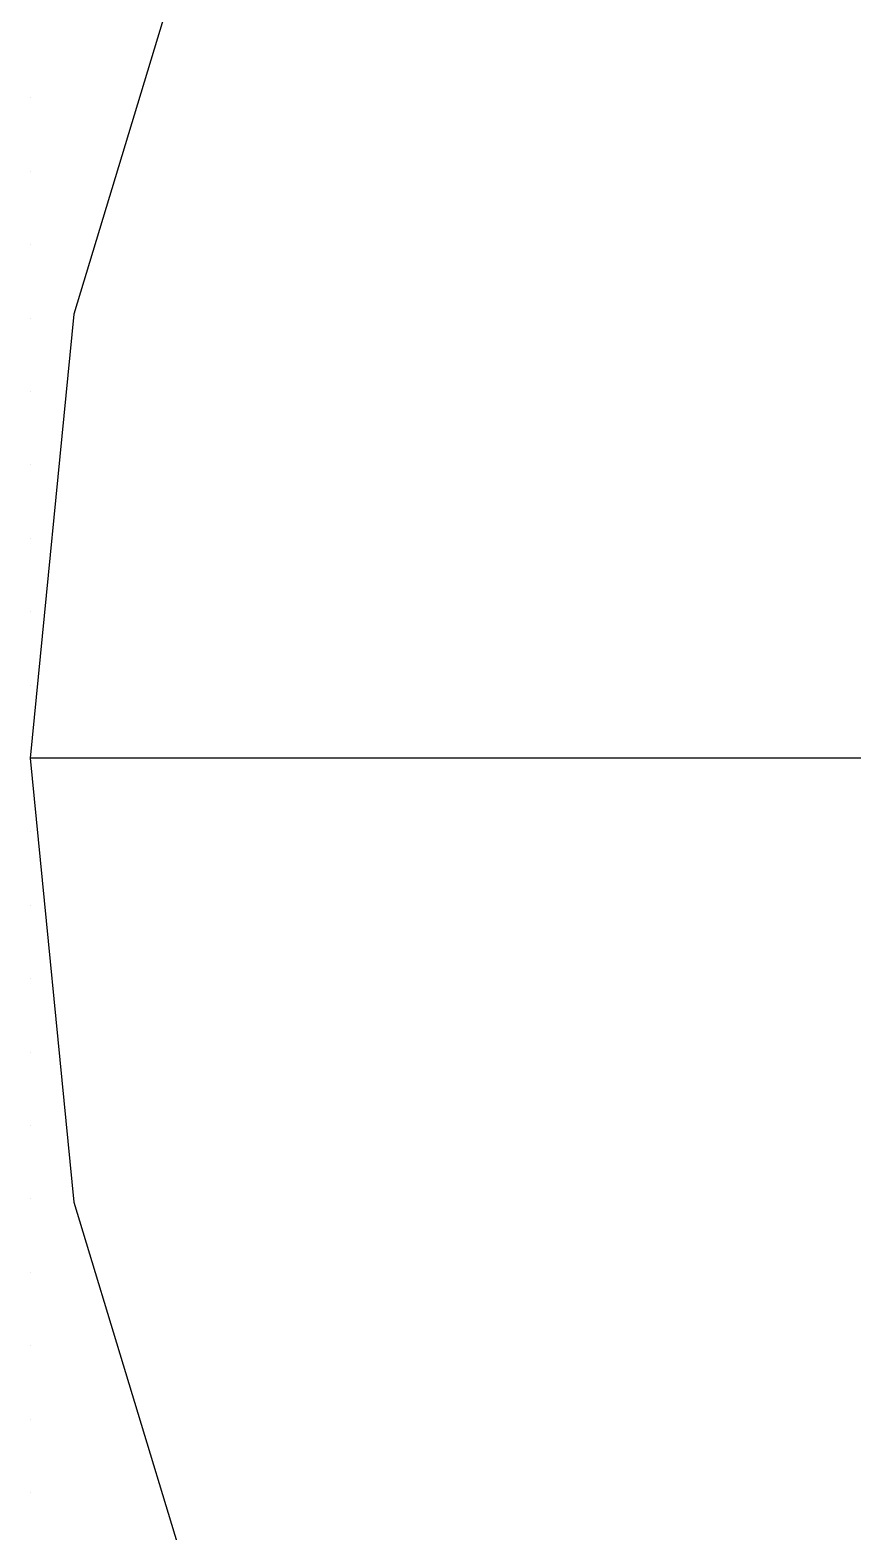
# Model space of a CAD drawing. Header units: metres. Extents: x -61500 to 61500, y -31500 to 31500.
# Drawn here: x -61500 to -50000, y -10711 to 10078 of the extents above; entities that cross this region are included whole.
import ezdxf

# ---------------------------------------------------------------- set-up
doc = ezdxf.new("R2010")
doc.units = ezdxf.units.M
doc.layers.add('BEAMS_T1', color=1, linetype='Continuous')
doc.layers.add('COLUMNS_T1', color=5, linetype='Continuous')

msp = doc.modelspace()

# ---------------------------------------------------------------- linework, layer by layer
at = {"layer": 'BEAMS_T1'}
for p, q in [((-59102, 12055, 18955), (-60895, 6145, 18955)), ((-59102, 12055, 37909), (-60895, 6145, 37909)), ((-59102, 12055, 56864), (-60895, 6145, 56864)), ((-59102, 12055, 75818), (-60895, 6145, 75818)), ((-59102, 12055, 94773), (-60895, 6145, 94773)), ((-59102, 12055, 113727), (-60895, 6145, 113727)), ((-59102, 12055, 132682), (-60895, 6145, 132682)), ((-59102, 12055, 151636), (-60895, 6145, 151636)), ((-59102, 12055, 170591), (-60895, 6145, 170591)), ((-59102, 12055, 189545), (-60895, 6145, 189545)), ((-59102, 12055, 208500), (-60895, 6145, 208500)), ((-59102, 12055, 227455), (-60895, 6145, 227455)), ((-59102, 12055, 246409), (-60895, 6145, 246409)), ((-59102, 12055, 265364), (-60895, 6145, 265364)), ((-59102, 12055, 284318), (-60895, 6145, 284318)), ((-59102, 12055, 303273), (-60895, 6145, 303273)), ((-59102, 12055, 322227), (-60895, 6145, 322227)), ((-59102, 12055, 341182), (-60895, 6145, 341182)), ((-59102, 12055, 360136), (-60895, 6145, 360136)), ((-59102, 12055, 379091), (-60895, 6145, 379091)), ((-59102, 12055, 398045), (-60895, 6145, 398045)), ((-60895, 6145, 18955), (-61500, 0, 18955)), ((-60895, 6145, 37909), (-61500, 0, 37909)), ((-60895, 6145, 56864), (-61500, 0, 56864)), ((-60895, 6145, 75818), (-61500, 0, 75818)), ((-60895, 6145, 94773), (-61500, 0, 94773)), ((-60895, 6145, 113727), (-61500, 0, 113727)), ((-60895, 6145, 132682), (-61500, 0, 132682)), ((-60895, 6145, 151636), (-61500, 0, 151636)), ((-60895, 6145, 170591), (-61500, 0, 170591)), ((-60895, 6145, 189545), (-61500, 0, 189545)), ((-60895, 6145, 208500), (-61500, 0, 208500)), ((-60895, 6145, 227455), (-61500, 0, 227455)), ((-60895, 6145, 246409), (-61500, 0, 246409)), ((-60895, 6145, 265364), (-61500, 0, 265364)), ((-60895, 6145, 284318), (-61500, 0, 284318)), ((-60895, 6145, 303273), (-61500, 0, 303273)), ((-60895, 6145, 322227), (-61500, 0, 322227)), ((-60895, 6145, 341182), (-61500, 0, 341182)), ((-60895, 6145, 360136), (-61500, 0, 360136)), ((-60895, 6145, 379091), (-61500, 0, 379091)), ((-60895, 6145, 398045), (-61500, 0, 398045)), ((-50000, 0, 18955), (-61500, 0, 18955)), ((-61500, 0, 18955), (-60895, -6145, 18955)), ((-50000, 0, 37909), (-61500, 0, 37909)), ((-61500, 0, 37909), (-60895, -6145, 37909)), ((-50000, 0, 56864), (-61500, 0, 56864)), ((-61500, 0, 56864), (-60895, -6145, 56864)), ((-50000, 0, 75818), (-61500, 0, 75818)), ((-61500, 0, 75818), (-60895, -6145, 75818)), ((-50000, 0, 94773), (-61500, 0, 94773)), ((-61500, 0, 94773), (-60895, -6145, 94773)), ((-50000, 0, 113727), (-61500, 0, 113727)), ((-61500, 0, 113727), (-60895, -6145, 113727)), ((-50000, 0, 132682), (-61500, 0, 132682)), ((-61500, 0, 132682), (-60895, -6145, 132682)), ((-50000, 0, 151636), (-61500, 0, 151636)), ((-61500, 0, 151636), (-60895, -6145, 151636)), ((-50000, 0, 170591), (-61500, 0, 170591)), ((-61500, 0, 170591), (-60895, -6145, 170591)), ((-50000, 0, 189545), (-61500, 0, 189545)), ((-61500, 0, 189545), (-60895, -6145, 189545)), ((-50000, 0, 208500), (-61500, 0, 208500)), ((-61500, 0, 208500), (-60895, -6145, 208500)), ((-50000, 0, 227455), (-61500, 0, 227455)), ((-61500, 0, 227455), (-60895, -6145, 227455)), ((-50000, 0, 246409), (-61500, 0, 246409)), ((-61500, 0, 246409), (-60895, -6145, 246409)), ((-50000, 0, 265364), (-61500, 0, 265364)), ((-61500, 0, 265364), (-60895, -6145, 265364)), ((-50000, 0, 284318), (-61500, 0, 284318)), ((-61500, 0, 284318), (-60895, -6145, 284318)), ((-50000, 0, 303273), (-61500, 0, 303273)), ((-61500, 0, 303273), (-60895, -6145, 303273)), ((-50000, 0, 322227), (-61500, 0, 322227)), ((-61500, 0, 322227), (-60895, -6145, 322227)), ((-50000, 0, 341182), (-61500, 0, 341182)), ((-61500, 0, 341182), (-60895, -6145, 341182)), ((-50000, 0, 360136), (-61500, 0, 360136)), ((-61500, 0, 360136), (-60895, -6145, 360136)), ((-50000, 0, 379091), (-61500, 0, 379091)), ((-61500, 0, 379091), (-60895, -6145, 379091)), ((-50000, 0, 398045), (-61500, 0, 398045)), ((-61500, 0, 398045), (-60895, -6145, 398045)), ((-60895, -6145, 18955), (-59102, -12055, 18955)), ((-60895, -6145, 37909), (-59102, -12055, 37909)), ((-60895, -6145, 56864), (-59102, -12055, 56864)), ((-60895, -6145, 75818), (-59102, -12055, 75818)), ((-60895, -6145, 94773), (-59102, -12055, 94773)), ((-60895, -6145, 113727), (-59102, -12055, 113727)), ((-60895, -6145, 132682), (-59102, -12055, 132682)), ((-60895, -6145, 151636), (-59102, -12055, 151636)), ((-60895, -6145, 170591), (-59102, -12055, 170591)), ((-60895, -6145, 189545), (-59102, -12055, 189545)), ((-60895, -6145, 208500), (-59102, -12055, 208500)), ((-60895, -6145, 227455), (-59102, -12055, 227455)), ((-60895, -6145, 246409), (-59102, -12055, 246409)), ((-60895, -6145, 265364), (-59102, -12055, 265364)), ((-60895, -6145, 284318), (-59102, -12055, 284318)), ((-60895, -6145, 303273), (-59102, -12055, 303273)), ((-60895, -6145, 322227), (-59102, -12055, 322227)), ((-60895, -6145, 341182), (-59102, -12055, 341182)), ((-60895, -6145, 360136), (-59102, -12055, 360136)), ((-60895, -6145, 379091), (-59102, -12055, 379091)), ((-60895, -6145, 398045), (-59102, -12055, 398045))]:
    msp.add_line(p, q, dxfattribs=at)
at = {"layer": 'COLUMNS_T1'}
for p, q in [((-61500, 9140), (-61500, 9140, 11373)), ((-61500, 9140, 11373), (-61500, 9140, 22745)), ((-61500, 9140, 22745), (-61500, 9140, 34118)), ((-61500, 9140, 34118), (-61500, 9140, 45491)), ((-61500, 9140, 45491), (-61500, 9140, 56864)), ((-61500, 9140, 56864), (-61500, 9140, 68236)), ((-61500, 9140, 68236), (-61500, 9140, 79609)), ((-61500, 9140, 79609), (-61500, 9140, 90982)), ((-61500, 9140, 90982), (-61500, 9140, 102355)), ((-61500, 9140, 102355), (-61500, 9140, 113727)), ((-61500, 9140, 113727), (-61500, 9140, 125100)), ((-61500, 9140, 125100), (-61500, 9140, 136473)), ((-61500, 9140, 136473), (-61500, 9140, 147845)), ((-61500, 9140, 147845), (-61500, 9140, 159218)), ((-61500, 9140, 159218), (-61500, 9140, 170591)), ((-61500, 9140, 170591), (-61500, 9140, 181964)), ((-61500, 9140, 181964), (-61500, 9140, 193336)), ((-61500, 9140, 193336), (-61500, 9140, 204709)), ((-61500, 9140, 204709), (-61500, 9140, 216082)), ((-61500, 9140, 216082), (-61500, 9140, 227455)), ((-61500, 9140, 227455), (-61500, 9140, 238827)), ((-61500, 9140, 238827), (-61500, 9140, 250200)), ((-61500, 9140, 250200), (-61500, 9140, 261573)), ((-61500, 9140, 261573), (-61500, 9140, 272945)), ((-61500, 9140, 272945), (-61500, 9140, 284318)), ((-61500, 9140, 284318), (-61500, 9140, 295691)), ((-61500, 9140, 295691), (-61500, 9140, 307064)), ((-61500, 9140, 307064), (-61500, 9140, 318436)), ((-61500, 9140, 318436), (-61500, 9140, 329809)), ((-61500, 9140, 329809), (-61500, 9140, 341182)), ((-61500, 9140, 341182), (-61500, 9140, 352555)), ((-61500, 9140, 352555), (-61500, 9140, 363927)), ((-61500, 9140, 363927), (-61500, 9140, 375300)), ((-61500, 9140, 375300), (-61500, 9140, 386673)), ((-61500, 9140, 386673), (-61500, 9140, 398045)), ((-61500, 9140, 398045), (-61500, 9140, 409418)), ((-61500, 8124), (-61500, 8124, 11373)), ((-61500, 8124, 11373), (-61500, 8124, 22745)), ((-61500, 8124, 22745), (-61500, 8124, 34118)), ((-61500, 8124, 34118), (-61500, 8124, 45491)), ((-61500, 8124, 45491), (-61500, 8124, 56864)), ((-61500, 8124, 56864), (-61500, 8124, 68236)), ((-61500, 8124, 68236), (-61500, 8124, 79609)), ((-61500, 8124, 79609), (-61500, 8124, 90982)), ((-61500, 8124, 90982), (-61500, 8124, 102355)), ((-61500, 8124, 102355), (-61500, 8124, 113727)), ((-61500, 8124, 113727), (-61500, 8124, 125100)), ((-61500, 8124, 125100), (-61500, 8124, 136473)), ((-61500, 8124, 136473), (-61500, 8124, 147845)), ((-61500, 8124, 147845), (-61500, 8124, 159218)), ((-61500, 8124, 159218), (-61500, 8124, 170591)), ((-61500, 8124, 170591), (-61500, 8124, 181964)), ((-61500, 8124, 181964), (-61500, 8124, 193336)), ((-61500, 8124, 193336), (-61500, 8124, 204709)), ((-61500, 8124, 204709), (-61500, 8124, 216082)), ((-61500, 8124, 216082), (-61500, 8124, 227455)), ((-61500, 8124, 227455), (-61500, 8124, 238827)), ((-61500, 8124, 238827), (-61500, 8124, 250200)), ((-61500, 8124, 250200), (-61500, 8124, 261573)), ((-61500, 8124, 261573), (-61500, 8124, 272945)), ((-61500, 8124, 272945), (-61500, 8124, 284318)), ((-61500, 8124, 284318), (-61500, 8124, 295691)), ((-61500, 8124, 295691), (-61500, 8124, 307064)), ((-61500, 8124, 307064), (-61500, 8124, 318436)), ((-61500, 8124, 318436), (-61500, 8124, 329809)), ((-61500, 8124, 329809), (-61500, 8124, 341182)), ((-61500, 8124, 341182), (-61500, 8124, 352555)), ((-61500, 8124, 352555), (-61500, 8124, 363927)), ((-61500, 8124, 363927), (-61500, 8124, 375300)), ((-61500, 8124, 375300), (-61500, 8124, 386673)), ((-61500, 8124, 386673), (-61500, 8124, 398045)), ((-61500, 8124, 398045), (-61500, 8124, 409418)), ((-61500, 7108), (-61500, 7108, 11373)), ((-61500, 7108, 11373), (-61500, 7108, 22745)), ((-61500, 7108, 22745), (-61500, 7108, 34118)), ((-61500, 7108, 34118), (-61500, 7108, 45491)), ((-61500, 7108, 45491), (-61500, 7108, 56864)), ((-61500, 7108, 56864), (-61500, 7108, 68236)), ((-61500, 7108, 68236), (-61500, 7108, 79609)), ((-61500, 7108, 79609), (-61500, 7108, 90982)), ((-61500, 7108, 90982), (-61500, 7108, 102355)), ((-61500, 7108, 102355), (-61500, 7108, 113727)), ((-61500, 7108, 113727), (-61500, 7108, 125100)), ((-61500, 7108, 125100), (-61500, 7108, 136473)), ((-61500, 7108, 136473), (-61500, 7108, 147845)), ((-61500, 7108, 147845), (-61500, 7108, 159218)), ((-61500, 7108, 159218), (-61500, 7108, 170591)), ((-61500, 7108, 170591), (-61500, 7108, 181964)), ((-61500, 7108, 181964), (-61500, 7108, 193336)), ((-61500, 7108, 193336), (-61500, 7108, 204709)), ((-61500, 7108, 204709), (-61500, 7108, 216082)), ((-61500, 7108, 216082), (-61500, 7108, 227455)), ((-61500, 7108, 227455), (-61500, 7108, 238827)), ((-61500, 7108, 238827), (-61500, 7108, 250200)), ((-61500, 7108, 250200), (-61500, 7108, 261573)), ((-61500, 7108, 261573), (-61500, 7108, 272945)), ((-61500, 7108, 272945), (-61500, 7108, 284318)), ((-61500, 7108, 284318), (-61500, 7108, 295691)), ((-61500, 7108, 295691), (-61500, 7108, 307064)), ((-61500, 7108, 307064), (-61500, 7108, 318436)), ((-61500, 7108, 318436), (-61500, 7108, 329809)), ((-61500, 7108, 329809), (-61500, 7108, 341182)), ((-61500, 7108, 341182), (-61500, 7108, 352555)), ((-61500, 7108, 352555), (-61500, 7108, 363927)), ((-61500, 7108, 363927), (-61500, 7108, 375300)), ((-61500, 7108, 375300), (-61500, 7108, 386673)), ((-61500, 7108, 386673), (-61500, 7108, 398045)), ((-61500, 7108, 398045), (-61500, 7108, 409418)), ((-61500, 6092), (-61500, 6092, 11373)), ((-61500, 6092, 11373), (-61500, 6092, 22745)), ((-61500, 6092, 22745), (-61500, 6092, 34118)), ((-61500, 6092, 34118), (-61500, 6092, 45491)), ((-61500, 6092, 45491), (-61500, 6092, 56864)), ((-61500, 6092, 56864), (-61500, 6092, 68236)), ((-61500, 6092, 68236), (-61500, 6092, 79609)), ((-61500, 6092, 79609), (-61500, 6092, 90982)), ((-61500, 6092, 90982), (-61500, 6092, 102355)), ((-61500, 6092, 102355), (-61500, 6092, 113727)), ((-61500, 6092, 113727), (-61500, 6092, 125100)), ((-61500, 6092, 125100), (-61500, 6092, 136473)), ((-61500, 6092, 136473), (-61500, 6092, 147845)), ((-61500, 6092, 147845), (-61500, 6092, 159218)), ((-61500, 6092, 159218), (-61500, 6092, 170591)), ((-61500, 6092, 170591), (-61500, 6092, 181964)), ((-61500, 6092, 181964), (-61500, 6092, 193336)), ((-61500, 6092, 193336), (-61500, 6092, 204709)), ((-61500, 6092, 204709), (-61500, 6092, 216082)), ((-61500, 6092, 216082), (-61500, 6092, 227455)), ((-61500, 6092, 227455), (-61500, 6092, 238827)), ((-61500, 6092, 238827), (-61500, 6092, 250200)), ((-61500, 6092, 250200), (-61500, 6092, 261573)), ((-61500, 6092, 261573), (-61500, 6092, 272945)), ((-61500, 6092, 272945), (-61500, 6092, 284318)), ((-61500, 6092, 284318), (-61500, 6092, 295691)), ((-61500, 6092, 295691), (-61500, 6092, 307064)), ((-61500, 6092, 307064), (-61500, 6092, 318436)), ((-61500, 6092, 318436), (-61500, 6092, 329809)), ((-61500, 6092, 329809), (-61500, 6092, 341182)), ((-61500, 6092, 341182), (-61500, 6092, 352555)), ((-61500, 6092, 352555), (-61500, 6092, 363927)), ((-61500, 6092, 363927), (-61500, 6092, 375300)), ((-61500, 6092, 375300), (-61500, 6092, 386673)), ((-61500, 6092, 386673), (-61500, 6092, 398045)), ((-61500, 6092, 398045), (-61500, 6092, 409418)), ((-61500, 5076), (-61500, 5076, 11373)), ((-61500, 5076, 11373), (-61500, 5076, 22745)), ((-61500, 5076, 22745), (-61500, 5076, 34118)), ((-61500, 5076, 34118), (-61500, 5076, 45491)), ((-61500, 5076, 45491), (-61500, 5076, 56864)), ((-61500, 5076, 56864), (-61500, 5076, 68236)), ((-61500, 5076, 68236), (-61500, 5076, 79609)), ((-61500, 5076, 79609), (-61500, 5076, 90982)), ((-61500, 5076, 90982), (-61500, 5076, 102355)), ((-61500, 5076, 102355), (-61500, 5076, 113727)), ((-61500, 5076, 113727), (-61500, 5076, 125100)), ((-61500, 5076, 125100), (-61500, 5076, 136473)), ((-61500, 5076, 136473), (-61500, 5076, 147845)), ((-61500, 5076, 147845), (-61500, 5076, 159218)), ((-61500, 5076, 159218), (-61500, 5076, 170591)), ((-61500, 5076, 170591), (-61500, 5076, 181964)), ((-61500, 5076, 181964), (-61500, 5076, 193336)), ((-61500, 5076, 193336), (-61500, 5076, 204709)), ((-61500, 5076, 204709), (-61500, 5076, 216082)), ((-61500, 5076, 216082), (-61500, 5076, 227455)), ((-61500, 5076, 227455), (-61500, 5076, 238827)), ((-61500, 5076, 238827), (-61500, 5076, 250200)), ((-61500, 5076, 250200), (-61500, 5076, 261573)), ((-61500, 5076, 261573), (-61500, 5076, 272945)), ((-61500, 5076, 272945), (-61500, 5076, 284318)), ((-61500, 5076, 284318), (-61500, 5076, 295691)), ((-61500, 5076, 295691), (-61500, 5076, 307064)), ((-61500, 5076, 307064), (-61500, 5076, 318436)), ((-61500, 5076, 318436), (-61500, 5076, 329809)), ((-61500, 5076, 329809), (-61500, 5076, 341182)), ((-61500, 5076, 341182), (-61500, 5076, 352555)), ((-61500, 5076, 352555), (-61500, 5076, 363927)), ((-61500, 5076, 363927), (-61500, 5076, 375300)), ((-61500, 5076, 375300), (-61500, 5076, 386673)), ((-61500, 5076, 386673), (-61500, 5076, 398045)), ((-61500, 5076, 398045), (-61500, 5076, 409418)), ((-61500, 4060), (-61500, 4060, 11373)), ((-61500, 4060, 11373), (-61500, 4060, 22745)), ((-61500, 4060, 22745), (-61500, 4060, 34118)), ((-61500, 4060, 34118), (-61500, 4060, 45491)), ((-61500, 4060, 45491), (-61500, 4060, 56864)), ((-61500, 4060, 56864), (-61500, 4060, 68236)), ((-61500, 4060, 68236), (-61500, 4060, 79609)), ((-61500, 4060, 79609), (-61500, 4060, 90982)), ((-61500, 4060, 90982), (-61500, 4060, 102355)), ((-61500, 4060, 102355), (-61500, 4060, 113727)), ((-61500, 4060, 113727), (-61500, 4060, 125100)), ((-61500, 4060, 125100), (-61500, 4060, 136473)), ((-61500, 4060, 136473), (-61500, 4060, 147845)), ((-61500, 4060, 147845), (-61500, 4060, 159218)), ((-61500, 4060, 159218), (-61500, 4060, 170591)), ((-61500, 4060, 170591), (-61500, 4060, 181964)), ((-61500, 4060, 181964), (-61500, 4060, 193336)), ((-61500, 4060, 193336), (-61500, 4060, 204709)), ((-61500, 4060, 204709), (-61500, 4060, 216082)), ((-61500, 4060, 216082), (-61500, 4060, 227455)), ((-61500, 4060, 227455), (-61500, 4060, 238827)), ((-61500, 4060, 238827), (-61500, 4060, 250200)), ((-61500, 4060, 250200), (-61500, 4060, 261573)), ((-61500, 4060, 261573), (-61500, 4060, 272945)), ((-61500, 4060, 272945), (-61500, 4060, 284318)), ((-61500, 4060, 284318), (-61500, 4060, 295691)), ((-61500, 4060, 295691), (-61500, 4060, 307064)), ((-61500, 4060, 307064), (-61500, 4060, 318436)), ((-61500, 4060, 318436), (-61500, 4060, 329809)), ((-61500, 4060, 329809), (-61500, 4060, 341182)), ((-61500, 4060, 341182), (-61500, 4060, 352555)), ((-61500, 4060, 352555), (-61500, 4060, 363927)), ((-61500, 4060, 363927), (-61500, 4060, 375300)), ((-61500, 4060, 375300), (-61500, 4060, 386673)), ((-61500, 4060, 386673), (-61500, 4060, 398045)), ((-61500, 4060, 398045), (-61500, 4060, 409418)), ((-61500, 3044), (-61500, 3044, 11373)), ((-61500, 3044, 11373), (-61500, 3044, 22745)), ((-61500, 3044, 22745), (-61500, 3044, 34118)), ((-61500, 3044, 34118), (-61500, 3044, 45491)), ((-61500, 3044, 45491), (-61500, 3044, 56864)), ((-61500, 3044, 56864), (-61500, 3044, 68236)), ((-61500, 3044, 68236), (-61500, 3044, 79609)), ((-61500, 3044, 79609), (-61500, 3044, 90982)), ((-61500, 3044, 90982), (-61500, 3044, 102355)), ((-61500, 3044, 102355), (-61500, 3044, 113727)), ((-61500, 3044, 113727), (-61500, 3044, 125100)), ((-61500, 3044, 125100), (-61500, 3044, 136473)), ((-61500, 3044, 136473), (-61500, 3044, 147845)), ((-61500, 3044, 147845), (-61500, 3044, 159218)), ((-61500, 3044, 159218), (-61500, 3044, 170591)), ((-61500, 3044, 170591), (-61500, 3044, 181964)), ((-61500, 3044, 181964), (-61500, 3044, 193336)), ((-61500, 3044, 193336), (-61500, 3044, 204709)), ((-61500, 3044, 204709), (-61500, 3044, 216082)), ((-61500, 3044, 216082), (-61500, 3044, 227455)), ((-61500, 3044, 227455), (-61500, 3044, 238827)), ((-61500, 3044, 238827), (-61500, 3044, 250200)), ((-61500, 3044, 250200), (-61500, 3044, 261573)), ((-61500, 3044, 261573), (-61500, 3044, 272945)), ((-61500, 3044, 272945), (-61500, 3044, 284318)), ((-61500, 3044, 284318), (-61500, 3044, 295691)), ((-61500, 3044, 295691), (-61500, 3044, 307064)), ((-61500, 3044, 307064), (-61500, 3044, 318436)), ((-61500, 3044, 318436), (-61500, 3044, 329809)), ((-61500, 3044, 329809), (-61500, 3044, 341182)), ((-61500, 3044, 341182), (-61500, 3044, 352555)), ((-61500, 3044, 352555), (-61500, 3044, 363927)), ((-61500, 3044, 363927), (-61500, 3044, 375300)), ((-61500, 3044, 375300), (-61500, 3044, 386673)), ((-61500, 3044, 386673), (-61500, 3044, 398045)), ((-61500, 3044, 398045), (-61500, 3044, 409418)), ((-61500, 2028), (-61500, 2028, 11373)), ((-61500, 2028, 11373), (-61500, 2028, 22745)), ((-61500, 2028, 22745), (-61500, 2028, 34118)), ((-61500, 2028, 34118), (-61500, 2028, 45491)), ((-61500, 2028, 45491), (-61500, 2028, 56864)), ((-61500, 2028, 56864), (-61500, 2028, 68236)), ((-61500, 2028, 68236), (-61500, 2028, 79609)), ((-61500, 2028, 79609), (-61500, 2028, 90982)), ((-61500, 2028, 90982), (-61500, 2028, 102355)), ((-61500, 2028, 102355), (-61500, 2028, 113727)), ((-61500, 2028, 113727), (-61500, 2028, 125100)), ((-61500, 2028, 125100), (-61500, 2028, 136473)), ((-61500, 2028, 136473), (-61500, 2028, 147845)), ((-61500, 2028, 147845), (-61500, 2028, 159218)), ((-61500, 2028, 159218), (-61500, 2028, 170591)), ((-61500, 2028, 170591), (-61500, 2028, 181964)), ((-61500, 2028, 181964), (-61500, 2028, 193336)), ((-61500, 2028, 193336), (-61500, 2028, 204709)), ((-61500, 2028, 204709), (-61500, 2028, 216082)), ((-61500, 2028, 216082), (-61500, 2028, 227455)), ((-61500, 2028, 227455), (-61500, 2028, 238827)), ((-61500, 2028, 238827), (-61500, 2028, 250200)), ((-61500, 2028, 250200), (-61500, 2028, 261573)), ((-61500, 2028, 261573), (-61500, 2028, 272945)), ((-61500, 2028, 272945), (-61500, 2028, 284318)), ((-61500, 2028, 284318), (-61500, 2028, 295691)), ((-61500, 2028, 295691), (-61500, 2028, 307064)), ((-61500, 2028, 307064), (-61500, 2028, 318436)), ((-61500, 2028, 318436), (-61500, 2028, 329809)), ((-61500, 2028, 329809), (-61500, 2028, 341182)), ((-61500, 2028, 341182), (-61500, 2028, 352555)), ((-61500, 2028, 352555), (-61500, 2028, 363927)), ((-61500, 2028, 363927), (-61500, 2028, 375300)), ((-61500, 2028, 375300), (-61500, 2028, 386673)), ((-61500, 2028, 386673), (-61500, 2028, 398045)), ((-61500, 2028, 398045), (-61500, 2028, 409418)), ((-61500, 1012), (-61500, 1012, 11373)), ((-61500, 1012, 11373), (-61500, 1012, 22745)), ((-61500, 1012, 22745), (-61500, 1012, 34118)), ((-61500, 1012, 34118), (-61500, 1012, 45491)), ((-61500, 1012, 45491), (-61500, 1012, 56864)), ((-61500, 1012, 56864), (-61500, 1012, 68236)), ((-61500, 1012, 68236), (-61500, 1012, 79609)), ((-61500, 1012, 79609), (-61500, 1012, 90982)), ((-61500, 1012, 90982), (-61500, 1012, 102355)), ((-61500, 1012, 102355), (-61500, 1012, 113727)), ((-61500, 1012, 113727), (-61500, 1012, 125100)), ((-61500, 1012, 125100), (-61500, 1012, 136473)), ((-61500, 1012, 136473), (-61500, 1012, 147845)), ((-61500, 1012, 147845), (-61500, 1012, 159218)), ((-61500, 1012, 159218), (-61500, 1012, 170591)), ((-61500, 1012, 170591), (-61500, 1012, 181964)), ((-61500, 1012, 181964), (-61500, 1012, 193336)), ((-61500, 1012, 193336), (-61500, 1012, 204709)), ((-61500, 1012, 204709), (-61500, 1012, 216082)), ((-61500, 1012, 216082), (-61500, 1012, 227455)), ((-61500, 1012, 227455), (-61500, 1012, 238827)), ((-61500, 1012, 238827), (-61500, 1012, 250200)), ((-61500, 1012, 250200), (-61500, 1012, 261573)), ((-61500, 1012, 261573), (-61500, 1012, 272945)), ((-61500, 1012, 272945), (-61500, 1012, 284318)), ((-61500, 1012, 284318), (-61500, 1012, 295691)), ((-61500, 1012, 295691), (-61500, 1012, 307064)), ((-61500, 1012, 307064), (-61500, 1012, 318436)), ((-61500, 1012, 318436), (-61500, 1012, 329809)), ((-61500, 1012, 329809), (-61500, 1012, 341182)), ((-61500, 1012, 341182), (-61500, 1012, 352555)), ((-61500, 1012, 352555), (-61500, 1012, 363927)), ((-61500, 1012, 363927), (-61500, 1012, 375300)), ((-61500, 1012, 375300), (-61500, 1012, 386673)), ((-61500, 1012, 386673), (-61500, 1012, 398045)), ((-61500, 1012, 398045), (-61500, 1012, 409418)), ((-50000, 0), (-50000, 0, 7582)), ((-50000, 0, 7582), (-50000, 0, 15164)), ((-50000, 0, 15164), (-50000, 0, 22745)), ((-50000, 0, 22745), (-50000, 0, 30327)), ((-50000, 0, 30327), (-50000, 0, 37909)), ((-50000, 0, 37909), (-50000, 0, 45491)), ((-50000, 0, 45491), (-50000, 0, 53073)), ((-50000, 0, 53073), (-50000, 0, 60655)), ((-50000, 0, 60655), (-50000, 0, 68236)), ((-50000, 0, 68236), (-50000, 0, 75818)), ((-50000, 0, 75818), (-50000, 0, 83400)), ((-50000, 0, 83400), (-50000, 0, 90982)), ((-50000, 0, 90982), (-50000, 0, 98564)), ((-50000, 0, 98564), (-50000, 0, 106145)), ((-50000, 0, 106145), (-50000, 0, 113727)), ((-50000, 0, 113727), (-50000, 0, 121309)), ((-50000, 0, 121309), (-50000, 0, 128891)), ((-50000, 0, 128891), (-50000, 0, 136473)), ((-50000, 0, 136473), (-50000, 0, 144055)), ((-50000, 0, 144055), (-50000, 0, 151636)), ((-50000, 0, 151636), (-50000, 0, 159218)), ((-50000, 0, 159218), (-50000, 0, 166800)), ((-50000, 0, 166800), (-50000, 0, 174382)), ((-50000, 0, 174382), (-50000, 0, 181964)), ((-50000, 0, 181964), (-50000, 0, 189545)), ((-50000, 0, 189545), (-50000, 0, 197127)), ((-50000, 0, 197127), (-50000, 0, 204709)), ((-50000, 0, 204709), (-50000, 0, 212291)), ((-50000, 0, 212291), (-50000, 0, 219873)), ((-50000, 0, 219873), (-50000, 0, 227455)), ((-50000, 0, 227455), (-50000, 0, 235036)), ((-50000, 0, 235036), (-50000, 0, 242618)), ((-50000, 0, 242618), (-50000, 0, 250200)), ((-50000, 0, 250200), (-50000, 0, 257782)), ((-50000, 0, 257782), (-50000, 0, 265364)), ((-50000, 0, 265364), (-50000, 0, 272945)), ((-50000, 0, 272945), (-50000, 0, 280527)), ((-50000, 0, 280527), (-50000, 0, 288109)), ((-50000, 0, 288109), (-50000, 0, 295691)), ((-50000, 0, 295691), (-50000, 0, 303273)), ((-50000, 0, 303273), (-50000, 0, 310855)), ((-50000, 0, 310855), (-50000, 0, 318436)), ((-50000, 0, 318436), (-50000, 0, 326018)), ((-50000, 0, 326018), (-50000, 0, 333600)), ((-50000, 0, 333600), (-50000, 0, 341182)), ((-50000, 0, 341182), (-50000, 0, 348764)), ((-50000, 0, 348764), (-50000, 0, 356345)), ((-50000, 0, 356345), (-50000, 0, 363927)), ((-50000, 0, 363927), (-50000, 0, 371509)), ((-50000, 0, 371509), (-50000, 0, 379091)), ((-50000, 0, 379091), (-50000, 0, 386673)), ((-50000, 0, 386673), (-50000, 0, 394255)), ((-50000, 0, 394255), (-50000, 0, 401836)), ((-50000, 0, 401836), (-50000, 0, 409418)), ((-61500, -4), (-61500, -4, 11373)), ((-61500, -4, 11373), (-61500, -4, 22745)), ((-61500, -4, 22745), (-61500, -4, 34118)), ((-61500, -4, 34118), (-61500, -4, 45491)), ((-61500, -4, 45491), (-61500, -4, 56864)), ((-61500, -4, 56864), (-61500, -4, 68236)), ((-61500, -4, 68236), (-61500, -4, 79609)), ((-61500, -4, 79609), (-61500, -4, 90982)), ((-61500, -4, 90982), (-61500, -4, 102355)), ((-61500, -4, 102355), (-61500, -4, 113727)), ((-61500, -4, 113727), (-61500, -4, 125100)), ((-61500, -4, 125100), (-61500, -4, 136473)), ((-61500, -4, 136473), (-61500, -4, 147845)), ((-61500, -4, 147845), (-61500, -4, 159218)), ((-61500, -4, 159218), (-61500, -4, 170591)), ((-61500, -4, 170591), (-61500, -4, 181964)), ((-61500, -4, 181964), (-61500, -4, 193336)), ((-61500, -4, 193336), (-61500, -4, 204709)), ((-61500, -4, 204709), (-61500, -4, 216082)), ((-61500, -4, 216082), (-61500, -4, 227455)), ((-61500, -4, 227455), (-61500, -4, 238827)), ((-61500, -4, 238827), (-61500, -4, 250200)), ((-61500, -4, 250200), (-61500, -4, 261573)), ((-61500, -4, 261573), (-61500, -4, 272945)), ((-61500, -4, 272945), (-61500, -4, 284318)), ((-61500, -4, 284318), (-61500, -4, 295691)), ((-61500, -4, 295691), (-61500, -4, 307064)), ((-61500, -4, 307064), (-61500, -4, 318436)), ((-61500, -4, 318436), (-61500, -4, 329809)), ((-61500, -4, 329809), (-61500, -4, 341182)), ((-61500, -4, 341182), (-61500, -4, 352555)), ((-61500, -4, 352555), (-61500, -4, 363927)), ((-61500, -4, 363927), (-61500, -4, 375300)), ((-61500, -4, 375300), (-61500, -4, 386673)), ((-61500, -4, 386673), (-61500, -4, 398045)), ((-61500, -4, 398045), (-61500, -4, 409418)), ((-61500, -1020), (-61500, -1020, 11373)), ((-61500, -1020, 11373), (-61500, -1020, 22745)), ((-61500, -1020, 22745), (-61500, -1020, 34118)), ((-61500, -1020, 34118), (-61500, -1020, 45491)), ((-61500, -1020, 45491), (-61500, -1020, 56864)), ((-61500, -1020, 56864), (-61500, -1020, 68236)), ((-61500, -1020, 68236), (-61500, -1020, 79609)), ((-61500, -1020, 79609), (-61500, -1020, 90982)), ((-61500, -1020, 90982), (-61500, -1020, 102355)), ((-61500, -1020, 102355), (-61500, -1020, 113727)), ((-61500, -1020, 113727), (-61500, -1020, 125100)), ((-61500, -1020, 125100), (-61500, -1020, 136473)), ((-61500, -1020, 136473), (-61500, -1020, 147845)), ((-61500, -1020, 147845), (-61500, -1020, 159218)), ((-61500, -1020, 159218), (-61500, -1020, 170591)), ((-61500, -1020, 170591), (-61500, -1020, 181964)), ((-61500, -1020, 181964), (-61500, -1020, 193336)), ((-61500, -1020, 193336), (-61500, -1020, 204709)), ((-61500, -1020, 204709), (-61500, -1020, 216082)), ((-61500, -1020, 216082), (-61500, -1020, 227455)), ((-61500, -1020, 227455), (-61500, -1020, 238827)), ((-61500, -1020, 238827), (-61500, -1020, 250200)), ((-61500, -1020, 250200), (-61500, -1020, 261573)), ((-61500, -1020, 261573), (-61500, -1020, 272945)), ((-61500, -1020, 272945), (-61500, -1020, 284318)), ((-61500, -1020, 284318), (-61500, -1020, 295691)), ((-61500, -1020, 295691), (-61500, -1020, 307064)), ((-61500, -1020, 307064), (-61500, -1020, 318436)), ((-61500, -1020, 318436), (-61500, -1020, 329809)), ((-61500, -1020, 329809), (-61500, -1020, 341182)), ((-61500, -1020, 341182), (-61500, -1020, 352555)), ((-61500, -1020, 352555), (-61500, -1020, 363927)), ((-61500, -1020, 363927), (-61500, -1020, 375300)), ((-61500, -1020, 375300), (-61500, -1020, 386673)), ((-61500, -1020, 386673), (-61500, -1020, 398045)), ((-61500, -1020, 398045), (-61500, -1020, 409418)), ((-61500, -2036), (-61500, -2036, 11373)), ((-61500, -2036, 11373), (-61500, -2036, 22745)), ((-61500, -2036, 22745), (-61500, -2036, 34118)), ((-61500, -2036, 34118), (-61500, -2036, 45491)), ((-61500, -2036, 45491), (-61500, -2036, 56864)), ((-61500, -2036, 56864), (-61500, -2036, 68236)), ((-61500, -2036, 68236), (-61500, -2036, 79609)), ((-61500, -2036, 79609), (-61500, -2036, 90982)), ((-61500, -2036, 90982), (-61500, -2036, 102355)), ((-61500, -2036, 102355), (-61500, -2036, 113727)), ((-61500, -2036, 113727), (-61500, -2036, 125100)), ((-61500, -2036, 125100), (-61500, -2036, 136473)), ((-61500, -2036, 136473), (-61500, -2036, 147845)), ((-61500, -2036, 147845), (-61500, -2036, 159218)), ((-61500, -2036, 159218), (-61500, -2036, 170591)), ((-61500, -2036, 170591), (-61500, -2036, 181964)), ((-61500, -2036, 181964), (-61500, -2036, 193336)), ((-61500, -2036, 193336), (-61500, -2036, 204709)), ((-61500, -2036, 204709), (-61500, -2036, 216082)), ((-61500, -2036, 216082), (-61500, -2036, 227455)), ((-61500, -2036, 227455), (-61500, -2036, 238827)), ((-61500, -2036, 238827), (-61500, -2036, 250200)), ((-61500, -2036, 250200), (-61500, -2036, 261573)), ((-61500, -2036, 261573), (-61500, -2036, 272945)), ((-61500, -2036, 272945), (-61500, -2036, 284318)), ((-61500, -2036, 284318), (-61500, -2036, 295691)), ((-61500, -2036, 295691), (-61500, -2036, 307064)), ((-61500, -2036, 307064), (-61500, -2036, 318436)), ((-61500, -2036, 318436), (-61500, -2036, 329809)), ((-61500, -2036, 329809), (-61500, -2036, 341182)), ((-61500, -2036, 341182), (-61500, -2036, 352555)), ((-61500, -2036, 352555), (-61500, -2036, 363927)), ((-61500, -2036, 363927), (-61500, -2036, 375300)), ((-61500, -2036, 375300), (-61500, -2036, 386673)), ((-61500, -2036, 386673), (-61500, -2036, 398045)), ((-61500, -2036, 398045), (-61500, -2036, 409418)), ((-61500, -3052), (-61500, -3052, 11373)), ((-61500, -3052, 11373), (-61500, -3052, 22745)), ((-61500, -3052, 22745), (-61500, -3052, 34118)), ((-61500, -3052, 34118), (-61500, -3052, 45491)), ((-61500, -3052, 45491), (-61500, -3052, 56864)), ((-61500, -3052, 56864), (-61500, -3052, 68236)), ((-61500, -3052, 68236), (-61500, -3052, 79609)), ((-61500, -3052, 79609), (-61500, -3052, 90982)), ((-61500, -3052, 90982), (-61500, -3052, 102355)), ((-61500, -3052, 102355), (-61500, -3052, 113727)), ((-61500, -3052, 113727), (-61500, -3052, 125100)), ((-61500, -3052, 125100), (-61500, -3052, 136473)), ((-61500, -3052, 136473), (-61500, -3052, 147845)), ((-61500, -3052, 147845), (-61500, -3052, 159218)), ((-61500, -3052, 159218), (-61500, -3052, 170591)), ((-61500, -3052, 170591), (-61500, -3052, 181964)), ((-61500, -3052, 181964), (-61500, -3052, 193336)), ((-61500, -3052, 193336), (-61500, -3052, 204709)), ((-61500, -3052, 204709), (-61500, -3052, 216082)), ((-61500, -3052, 216082), (-61500, -3052, 227455)), ((-61500, -3052, 227455), (-61500, -3052, 238827)), ((-61500, -3052, 238827), (-61500, -3052, 250200)), ((-61500, -3052, 250200), (-61500, -3052, 261573)), ((-61500, -3052, 261573), (-61500, -3052, 272945)), ((-61500, -3052, 272945), (-61500, -3052, 284318)), ((-61500, -3052, 284318), (-61500, -3052, 295691)), ((-61500, -3052, 295691), (-61500, -3052, 307064)), ((-61500, -3052, 307064), (-61500, -3052, 318436)), ((-61500, -3052, 318436), (-61500, -3052, 329809)), ((-61500, -3052, 329809), (-61500, -3052, 341182)), ((-61500, -3052, 341182), (-61500, -3052, 352555)), ((-61500, -3052, 352555), (-61500, -3052, 363927)), ((-61500, -3052, 363927), (-61500, -3052, 375300)), ((-61500, -3052, 375300), (-61500, -3052, 386673)), ((-61500, -3052, 386673), (-61500, -3052, 398045)), ((-61500, -3052, 398045), (-61500, -3052, 409418)), ((-61500, -4068), (-61500, -4068, 11373)), ((-61500, -4068, 11373), (-61500, -4068, 22745)), ((-61500, -4068, 22745), (-61500, -4068, 34118)), ((-61500, -4068, 34118), (-61500, -4068, 45491)), ((-61500, -4068, 45491), (-61500, -4068, 56864)), ((-61500, -4068, 56864), (-61500, -4068, 68236)), ((-61500, -4068, 68236), (-61500, -4068, 79609)), ((-61500, -4068, 79609), (-61500, -4068, 90982)), ((-61500, -4068, 90982), (-61500, -4068, 102355)), ((-61500, -4068, 102355), (-61500, -4068, 113727)), ((-61500, -4068, 113727), (-61500, -4068, 125100)), ((-61500, -4068, 125100), (-61500, -4068, 136473)), ((-61500, -4068, 136473), (-61500, -4068, 147845)), ((-61500, -4068, 147845), (-61500, -4068, 159218)), ((-61500, -4068, 159218), (-61500, -4068, 170591)), ((-61500, -4068, 170591), (-61500, -4068, 181964)), ((-61500, -4068, 181964), (-61500, -4068, 193336)), ((-61500, -4068, 193336), (-61500, -4068, 204709)), ((-61500, -4068, 204709), (-61500, -4068, 216082)), ((-61500, -4068, 216082), (-61500, -4068, 227455)), ((-61500, -4068, 227455), (-61500, -4068, 238827)), ((-61500, -4068, 238827), (-61500, -4068, 250200)), ((-61500, -4068, 250200), (-61500, -4068, 261573)), ((-61500, -4068, 261573), (-61500, -4068, 272945)), ((-61500, -4068, 272945), (-61500, -4068, 284318)), ((-61500, -4068, 284318), (-61500, -4068, 295691)), ((-61500, -4068, 295691), (-61500, -4068, 307064)), ((-61500, -4068, 307064), (-61500, -4068, 318436)), ((-61500, -4068, 318436), (-61500, -4068, 329809)), ((-61500, -4068, 329809), (-61500, -4068, 341182)), ((-61500, -4068, 341182), (-61500, -4068, 352555)), ((-61500, -4068, 352555), (-61500, -4068, 363927)), ((-61500, -4068, 363927), (-61500, -4068, 375300)), ((-61500, -4068, 375300), (-61500, -4068, 386673)), ((-61500, -4068, 386673), (-61500, -4068, 398045)), ((-61500, -4068, 398045), (-61500, -4068, 409418)), ((-61500, -5084), (-61500, -5084, 11373)), ((-61500, -5084, 11373), (-61500, -5084, 22745)), ((-61500, -5084, 22745), (-61500, -5084, 34118)), ((-61500, -5084, 34118), (-61500, -5084, 45491)), ((-61500, -5084, 45491), (-61500, -5084, 56864)), ((-61500, -5084, 56864), (-61500, -5084, 68236)), ((-61500, -5084, 68236), (-61500, -5084, 79609)), ((-61500, -5084, 79609), (-61500, -5084, 90982)), ((-61500, -5084, 90982), (-61500, -5084, 102355)), ((-61500, -5084, 102355), (-61500, -5084, 113727)), ((-61500, -5084, 113727), (-61500, -5084, 125100)), ((-61500, -5084, 125100), (-61500, -5084, 136473)), ((-61500, -5084, 136473), (-61500, -5084, 147845)), ((-61500, -5084, 147845), (-61500, -5084, 159218)), ((-61500, -5084, 159218), (-61500, -5084, 170591)), ((-61500, -5084, 170591), (-61500, -5084, 181964)), ((-61500, -5084, 181964), (-61500, -5084, 193336)), ((-61500, -5084, 193336), (-61500, -5084, 204709)), ((-61500, -5084, 204709), (-61500, -5084, 216082)), ((-61500, -5084, 216082), (-61500, -5084, 227455)), ((-61500, -5084, 227455), (-61500, -5084, 238827)), ((-61500, -5084, 238827), (-61500, -5084, 250200)), ((-61500, -5084, 250200), (-61500, -5084, 261573)), ((-61500, -5084, 261573), (-61500, -5084, 272945)), ((-61500, -5084, 272945), (-61500, -5084, 284318)), ((-61500, -5084, 284318), (-61500, -5084, 295691)), ((-61500, -5084, 295691), (-61500, -5084, 307064)), ((-61500, -5084, 307064), (-61500, -5084, 318436)), ((-61500, -5084, 318436), (-61500, -5084, 329809)), ((-61500, -5084, 329809), (-61500, -5084, 341182)), ((-61500, -5084, 341182), (-61500, -5084, 352555)), ((-61500, -5084, 352555), (-61500, -5084, 363927)), ((-61500, -5084, 363927), (-61500, -5084, 375300)), ((-61500, -5084, 375300), (-61500, -5084, 386673)), ((-61500, -5084, 386673), (-61500, -5084, 398045)), ((-61500, -5084, 398045), (-61500, -5084, 409418)), ((-61500, -6100), (-61500, -6100, 11373)), ((-61500, -6100, 11373), (-61500, -6100, 22745)), ((-61500, -6100, 22745), (-61500, -6100, 34118)), ((-61500, -6100, 34118), (-61500, -6100, 45491)), ((-61500, -6100, 45491), (-61500, -6100, 56864)), ((-61500, -6100, 56864), (-61500, -6100, 68236)), ((-61500, -6100, 68236), (-61500, -6100, 79609)), ((-61500, -6100, 79609), (-61500, -6100, 90982)), ((-61500, -6100, 90982), (-61500, -6100, 102355)), ((-61500, -6100, 102355), (-61500, -6100, 113727)), ((-61500, -6100, 113727), (-61500, -6100, 125100)), ((-61500, -6100, 125100), (-61500, -6100, 136473)), ((-61500, -6100, 136473), (-61500, -6100, 147845)), ((-61500, -6100, 147845), (-61500, -6100, 159218)), ((-61500, -6100, 159218), (-61500, -6100, 170591)), ((-61500, -6100, 170591), (-61500, -6100, 181964)), ((-61500, -6100, 181964), (-61500, -6100, 193336)), ((-61500, -6100, 193336), (-61500, -6100, 204709)), ((-61500, -6100, 204709), (-61500, -6100, 216082)), ((-61500, -6100, 216082), (-61500, -6100, 227455)), ((-61500, -6100, 227455), (-61500, -6100, 238827)), ((-61500, -6100, 238827), (-61500, -6100, 250200)), ((-61500, -6100, 250200), (-61500, -6100, 261573)), ((-61500, -6100, 261573), (-61500, -6100, 272945)), ((-61500, -6100, 272945), (-61500, -6100, 284318)), ((-61500, -6100, 284318), (-61500, -6100, 295691)), ((-61500, -6100, 295691), (-61500, -6100, 307064)), ((-61500, -6100, 307064), (-61500, -6100, 318436)), ((-61500, -6100, 318436), (-61500, -6100, 329809)), ((-61500, -6100, 329809), (-61500, -6100, 341182)), ((-61500, -6100, 341182), (-61500, -6100, 352555)), ((-61500, -6100, 352555), (-61500, -6100, 363927)), ((-61500, -6100, 363927), (-61500, -6100, 375300)), ((-61500, -6100, 375300), (-61500, -6100, 386673)), ((-61500, -6100, 386673), (-61500, -6100, 398045)), ((-61500, -6100, 398045), (-61500, -6100, 409418)), ((-61500, -7116), (-61500, -7116, 11373)), ((-61500, -7116, 11373), (-61500, -7116, 22745)), ((-61500, -7116, 22745), (-61500, -7116, 34118)), ((-61500, -7116, 34118), (-61500, -7116, 45491)), ((-61500, -7116, 45491), (-61500, -7116, 56864)), ((-61500, -7116, 56864), (-61500, -7116, 68236)), ((-61500, -7116, 68236), (-61500, -7116, 79609)), ((-61500, -7116, 79609), (-61500, -7116, 90982)), ((-61500, -7116, 90982), (-61500, -7116, 102355)), ((-61500, -7116, 102355), (-61500, -7116, 113727)), ((-61500, -7116, 113727), (-61500, -7116, 125100)), ((-61500, -7116, 125100), (-61500, -7116, 136473)), ((-61500, -7116, 136473), (-61500, -7116, 147845)), ((-61500, -7116, 147845), (-61500, -7116, 159218)), ((-61500, -7116, 159218), (-61500, -7116, 170591)), ((-61500, -7116, 170591), (-61500, -7116, 181964)), ((-61500, -7116, 181964), (-61500, -7116, 193336)), ((-61500, -7116, 193336), (-61500, -7116, 204709)), ((-61500, -7116, 204709), (-61500, -7116, 216082)), ((-61500, -7116, 216082), (-61500, -7116, 227455)), ((-61500, -7116, 227455), (-61500, -7116, 238827)), ((-61500, -7116, 238827), (-61500, -7116, 250200)), ((-61500, -7116, 250200), (-61500, -7116, 261573)), ((-61500, -7116, 261573), (-61500, -7116, 272945)), ((-61500, -7116, 272945), (-61500, -7116, 284318)), ((-61500, -7116, 284318), (-61500, -7116, 295691)), ((-61500, -7116, 295691), (-61500, -7116, 307064)), ((-61500, -7116, 307064), (-61500, -7116, 318436)), ((-61500, -7116, 318436), (-61500, -7116, 329809)), ((-61500, -7116, 329809), (-61500, -7116, 341182)), ((-61500, -7116, 341182), (-61500, -7116, 352555)), ((-61500, -7116, 352555), (-61500, -7116, 363927)), ((-61500, -7116, 363927), (-61500, -7116, 375300)), ((-61500, -7116, 375300), (-61500, -7116, 386673)), ((-61500, -7116, 386673), (-61500, -7116, 398045)), ((-61500, -7116, 398045), (-61500, -7116, 409418)), ((-61500, -8132), (-61500, -8132, 11373)), ((-61500, -8132, 11373), (-61500, -8132, 22745)), ((-61500, -8132, 22745), (-61500, -8132, 34118)), ((-61500, -8132, 34118), (-61500, -8132, 45491)), ((-61500, -8132, 45491), (-61500, -8132, 56864)), ((-61500, -8132, 56864), (-61500, -8132, 68236)), ((-61500, -8132, 68236), (-61500, -8132, 79609)), ((-61500, -8132, 79609), (-61500, -8132, 90982)), ((-61500, -8132, 90982), (-61500, -8132, 102355)), ((-61500, -8132, 102355), (-61500, -8132, 113727)), ((-61500, -8132, 113727), (-61500, -8132, 125100)), ((-61500, -8132, 125100), (-61500, -8132, 136473)), ((-61500, -8132, 136473), (-61500, -8132, 147845)), ((-61500, -8132, 147845), (-61500, -8132, 159218)), ((-61500, -8132, 159218), (-61500, -8132, 170591)), ((-61500, -8132, 170591), (-61500, -8132, 181964)), ((-61500, -8132, 181964), (-61500, -8132, 193336)), ((-61500, -8132, 193336), (-61500, -8132, 204709)), ((-61500, -8132, 204709), (-61500, -8132, 216082)), ((-61500, -8132, 216082), (-61500, -8132, 227455)), ((-61500, -8132, 227455), (-61500, -8132, 238827)), ((-61500, -8132, 238827), (-61500, -8132, 250200)), ((-61500, -8132, 250200), (-61500, -8132, 261573)), ((-61500, -8132, 261573), (-61500, -8132, 272945)), ((-61500, -8132, 272945), (-61500, -8132, 284318)), ((-61500, -8132, 284318), (-61500, -8132, 295691)), ((-61500, -8132, 295691), (-61500, -8132, 307064)), ((-61500, -8132, 307064), (-61500, -8132, 318436)), ((-61500, -8132, 318436), (-61500, -8132, 329809)), ((-61500, -8132, 329809), (-61500, -8132, 341182)), ((-61500, -8132, 341182), (-61500, -8132, 352555)), ((-61500, -8132, 352555), (-61500, -8132, 363927)), ((-61500, -8132, 363927), (-61500, -8132, 375300)), ((-61500, -8132, 375300), (-61500, -8132, 386673)), ((-61500, -8132, 386673), (-61500, -8132, 398045)), ((-61500, -8132, 398045), (-61500, -8132, 409418)), ((-61500, -9148), (-61500, -9148, 11373)), ((-61500, -9148, 11373), (-61500, -9148, 22745)), ((-61500, -9148, 22745), (-61500, -9148, 34118)), ((-61500, -9148, 34118), (-61500, -9148, 45491)), ((-61500, -9148, 45491), (-61500, -9148, 56864)), ((-61500, -9148, 56864), (-61500, -9148, 68236)), ((-61500, -9148, 68236), (-61500, -9148, 79609)), ((-61500, -9148, 79609), (-61500, -9148, 90982)), ((-61500, -9148, 90982), (-61500, -9148, 102355)), ((-61500, -9148, 102355), (-61500, -9148, 113727)), ((-61500, -9148, 113727), (-61500, -9148, 125100)), ((-61500, -9148, 125100), (-61500, -9148, 136473)), ((-61500, -9148, 136473), (-61500, -9148, 147845)), ((-61500, -9148, 147845), (-61500, -9148, 159218)), ((-61500, -9148, 159218), (-61500, -9148, 170591)), ((-61500, -9148, 170591), (-61500, -9148, 181964)), ((-61500, -9148, 181964), (-61500, -9148, 193336)), ((-61500, -9148, 193336), (-61500, -9148, 204709)), ((-61500, -9148, 204709), (-61500, -9148, 216082)), ((-61500, -9148, 216082), (-61500, -9148, 227455)), ((-61500, -9148, 227455), (-61500, -9148, 238827)), ((-61500, -9148, 238827), (-61500, -9148, 250200)), ((-61500, -9148, 250200), (-61500, -9148, 261573)), ((-61500, -9148, 261573), (-61500, -9148, 272945)), ((-61500, -9148, 272945), (-61500, -9148, 284318)), ((-61500, -9148, 284318), (-61500, -9148, 295691)), ((-61500, -9148, 295691), (-61500, -9148, 307064)), ((-61500, -9148, 307064), (-61500, -9148, 318436)), ((-61500, -9148, 318436), (-61500, -9148, 329809)), ((-61500, -9148, 329809), (-61500, -9148, 341182)), ((-61500, -9148, 341182), (-61500, -9148, 352555)), ((-61500, -9148, 352555), (-61500, -9148, 363927)), ((-61500, -9148, 363927), (-61500, -9148, 375300)), ((-61500, -9148, 375300), (-61500, -9148, 386673)), ((-61500, -9148, 386673), (-61500, -9148, 398045)), ((-61500, -9148, 398045), (-61500, -9148, 409418)), ((-61500, -10164), (-61500, -10164, 11373)), ((-61500, -10164, 11373), (-61500, -10164, 22745)), ((-61500, -10164, 22745), (-61500, -10164, 34118)), ((-61500, -10164, 34118), (-61500, -10164, 45491)), ((-61500, -10164, 45491), (-61500, -10164, 56864)), ((-61500, -10164, 56864), (-61500, -10164, 68236)), ((-61500, -10164, 68236), (-61500, -10164, 79609)), ((-61500, -10164, 79609), (-61500, -10164, 90982)), ((-61500, -10164, 90982), (-61500, -10164, 102355)), ((-61500, -10164, 102355), (-61500, -10164, 113727)), ((-61500, -10164, 113727), (-61500, -10164, 125100)), ((-61500, -10164, 125100), (-61500, -10164, 136473)), ((-61500, -10164, 136473), (-61500, -10164, 147845)), ((-61500, -10164, 147845), (-61500, -10164, 159218)), ((-61500, -10164, 159218), (-61500, -10164, 170591)), ((-61500, -10164, 170591), (-61500, -10164, 181964)), ((-61500, -10164, 181964), (-61500, -10164, 193336)), ((-61500, -10164, 193336), (-61500, -10164, 204709)), ((-61500, -10164, 204709), (-61500, -10164, 216082)), ((-61500, -10164, 216082), (-61500, -10164, 227455)), ((-61500, -10164, 227455), (-61500, -10164, 238827)), ((-61500, -10164, 238827), (-61500, -10164, 250200)), ((-61500, -10164, 250200), (-61500, -10164, 261573)), ((-61500, -10164, 261573), (-61500, -10164, 272945)), ((-61500, -10164, 272945), (-61500, -10164, 284318)), ((-61500, -10164, 284318), (-61500, -10164, 295691)), ((-61500, -10164, 295691), (-61500, -10164, 307064)), ((-61500, -10164, 307064), (-61500, -10164, 318436)), ((-61500, -10164, 318436), (-61500, -10164, 329809)), ((-61500, -10164, 329809), (-61500, -10164, 341182)), ((-61500, -10164, 341182), (-61500, -10164, 352555)), ((-61500, -10164, 352555), (-61500, -10164, 363927)), ((-61500, -10164, 363927), (-61500, -10164, 375300)), ((-61500, -10164, 375300), (-61500, -10164, 386673)), ((-61500, -10164, 386673), (-61500, -10164, 398045)), ((-61500, -10164, 398045), (-61500, -10164, 409418))]:
    msp.add_line(p, q, dxfattribs=at)

doc.saveas('drawing.dxf')
